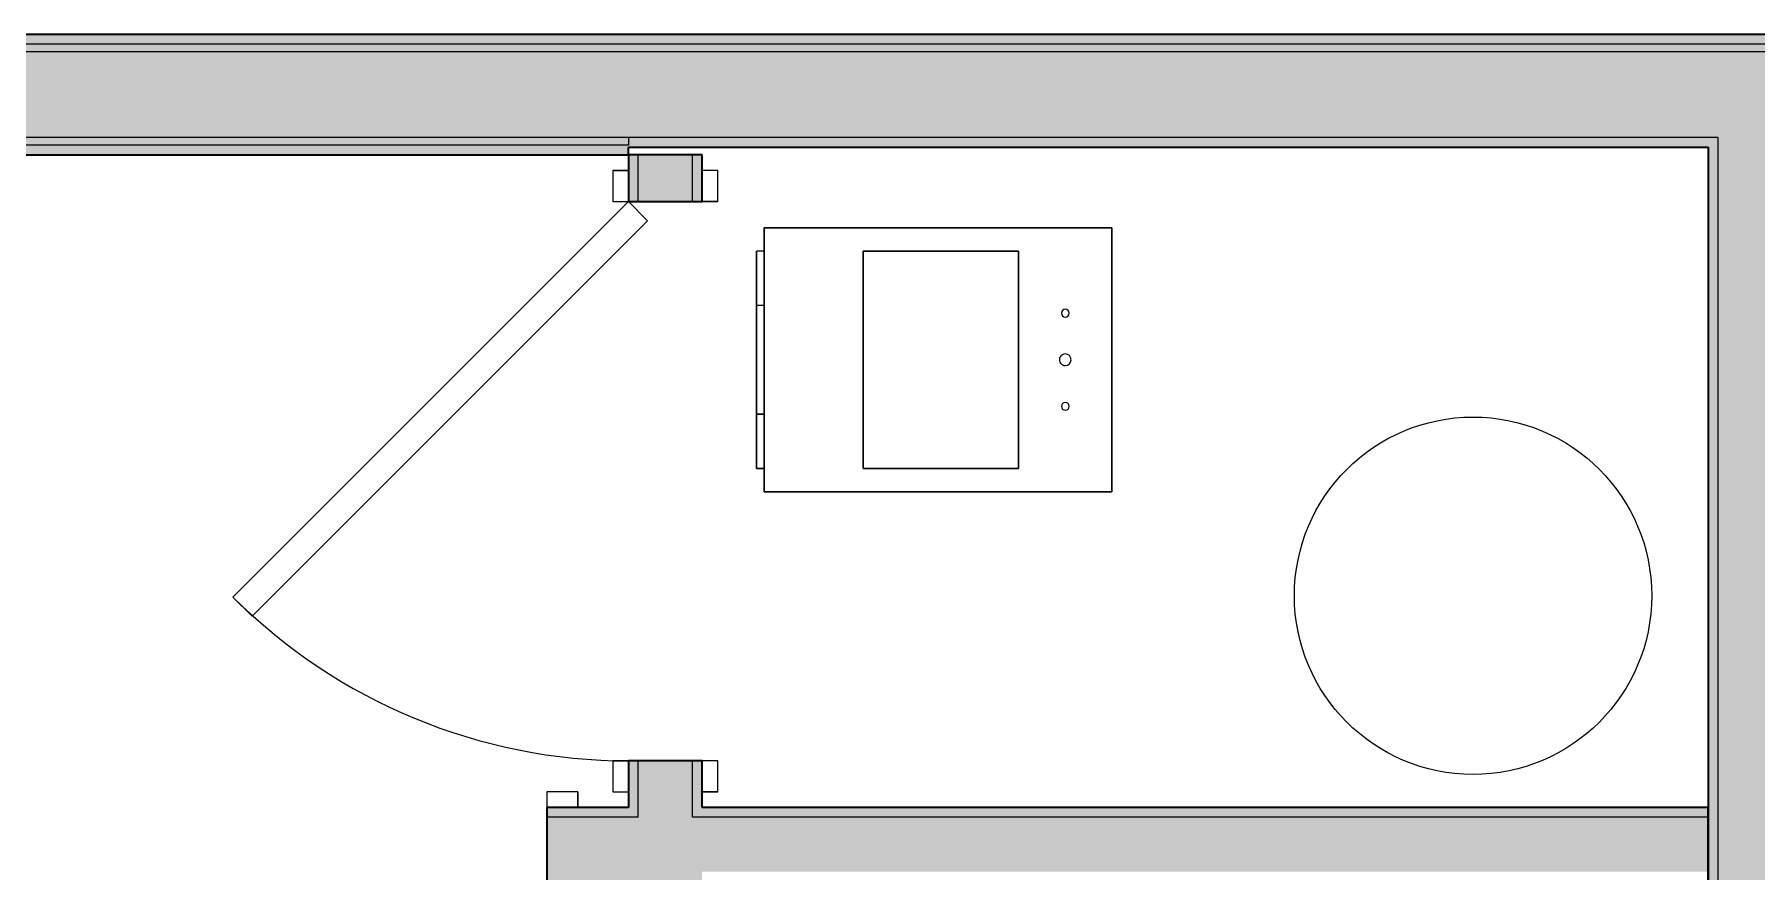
# Model space of a CAD drawing. Header units: inches. Extents: x 6 to 8416, y -388 to 6104.
# Drawn here: x 6019.9 to 6130.8, y 1453.3 to 1507.2 of the extents above; entities that cross this region are included whole.
import ezdxf

# ---------------------------------------------------------------- set-up
doc = ezdxf.new("R2010")
doc.units = ezdxf.units.IN
doc.header["$MEASUREMENT"] = 0
for name, color, linetype, lineweight in [('A-DOOR', 31, 'Continuous', 18), ('A-DOOR-FRAM', 31, 'Continuous', 25), ('A-GENM', 13, 'Continuous', 18), ('A-ROOM', 32, 'Continuous', 13), ('A-WALL', 113, 'Continuous', 25), ('A-WALL-PATT', 111, 'Continuous', 35), ('I-WALL', 2, 'Continuous', 25), ('M-EQPM', 50, 'Continuous', 18)]:
    doc.layers.add(name, color=color, linetype=linetype, lineweight=lineweight)

# ---------------------------------------------------------------- blocks, each defined once
blk = doc.blocks.new('Unit-Single-Flush-ICC ADA-AM - 36_ x 84_-NR _U-BE _ BED_-6494243-LEVEL 3 - PLAN Copy 1 Copy 1')
at = {"layer": 'A-DOOR'}
for p, q in [((16.25, 38.38), (18, 38.38)), ((16.25, 2.37), (16.25, 38.38)), ((18, 2.37), (18, 38.38)), ((16.25, 2.37), (18, 2.37))]:
    blk.add_line(p, q, dxfattribs=at)
at = {"layer": 'A-DOOR', "lineweight": 9}
blk.add_arc((18, 2.37), 36, 90, 180, dxfattribs=at)
at = {"layer": 'A-DOOR-FRAM'}
for p, q in [((-18, 3.37), (-20, 3.37)), ((-20, 3.37), (-20, 2.37)), ((-18, 2.37), (-18, 3.37)), ((20, 3.37), (18, 3.37)), ((18, 3.37), (18, 2.37)), ((20, 2.37), (20, 3.37)), ((-20, 2.37), (-18, 2.37)), ((18, 2.37), (20, 2.37)), ((-18, -2.38), (-20, -2.38)), ((-20, -2.38), (-20, -3.38)), ((-18, -3.38), (-18, -2.38)), ((20, -2.38), (18, -2.38)), ((18, -2.38), (18, -3.38)), ((20, -3.38), (20, -2.38)), ((-20, -3.38), (-18, -3.38)), ((18, -3.38), (20, -3.38))]:
    blk.add_line(p, q, dxfattribs=at)
at = {"layer": 'A-DOOR-FRAM', "lineweight": 18}
for p, q in [((-18, 3.37), (-20, 3.37)), ((-20, 3.37), (-20, 2.37)), ((-18, 3.37), (-18, 2.37)), ((20, 3.37), (18, 3.37)), ((18, 3.37), (18, 2.37)), ((20, 3.37), (20, 2.37)), ((-20, 2.37), (-18, 2.37)), ((18, 2.37), (20, 2.37)), ((-20, -3.38), (-20, -2.38)), ((-18, -2.38), (-20, -2.38)), ((-18, -3.38), (-18, -2.38)), ((18, -3.38), (18, -2.38)), ((20, -2.38), (18, -2.38)), ((20, -3.38), (20, -2.38)), ((-20, -3.38), (-18, -3.38)), ((18, -3.38), (20, -3.38))]:
    blk.add_line(p, q, dxfattribs=at)
blk = doc.blocks.new('Unit-Single-Flush-ICC ADA-AM - 36_ x 84_-NR _U-M _ Maintenance_Utility Only_-V862-LEVEL 3 - PLAN Copy 1 Copy 1')
at = {"layer": 'A-DOOR'}
for p, q in [((-8.69, 26.59), (-7.46, 27.83)), ((18, 2.37), (-7.46, 27.83)), ((16.76, 1.14), (-8.69, 26.59)), ((16.76, 1.14), (18, 2.37))]:
    blk.add_line(p, q, dxfattribs=at)
at = {"layer": 'A-DOOR', "lineweight": 9}
blk.add_arc((18, 2.37), 36, 135, 180, dxfattribs=at)
at = {"layer": 'A-DOOR-FRAM'}
for p, q in [((-18, 3.37), (-20, 3.37)), ((-20, 3.37), (-20, 2.37)), ((-18, 2.37), (-18, 3.37)), ((20, 3.37), (18, 3.37)), ((18, 3.37), (18, 2.37)), ((20, 2.37), (20, 3.37)), ((-20, 2.37), (-18, 2.37)), ((18, 2.37), (20, 2.37)), ((-18, -2.38), (-20, -2.38)), ((-20, -2.38), (-20, -3.38)), ((-18, -3.38), (-18, -2.38)), ((20, -2.38), (18, -2.38)), ((18, -2.38), (18, -3.38)), ((20, -3.38), (20, -2.38)), ((-20, -3.38), (-18, -3.38)), ((18, -3.38), (20, -3.38))]:
    blk.add_line(p, q, dxfattribs=at)
at = {"layer": 'A-DOOR-FRAM', "lineweight": 18}
for p, q in [((-18, 3.37), (-20, 3.37)), ((-20, 3.37), (-20, 2.37)), ((-18, 3.37), (-18, 2.37)), ((20, 3.37), (18, 3.37)), ((18, 3.37), (18, 2.37)), ((20, 3.37), (20, 2.37)), ((-20, 2.37), (-18, 2.37)), ((18, 2.37), (20, 2.37)), ((-20, -3.38), (-20, -2.38)), ((-18, -2.38), (-20, -2.38)), ((-18, -3.38), (-18, -2.38)), ((18, -3.38), (18, -2.38)), ((20, -2.38), (18, -2.38)), ((20, -3.38), (20, -2.38)), ((-20, -3.38), (-18, -3.38)), ((18, -3.38), (20, -3.38))]:
    blk.add_line(p, q, dxfattribs=at)
blk = doc.blocks.new('PL Water Heater-IL - 40 Gallon-2491747-LEVEL 3 - PLAN Copy 1 Copy 1')
at = {"layer": 'M-EQPM'}
blk.add_circle((0, 0), 11.5, dxfattribs=at)
blk = doc.blocks.new('ME Fan Coil Unit - Vertical - Stack-IL - 300 CFM-V661-LEVEL 3 - PLAN Copy 1 Copy 1')
at = {"layer": 'A-GENM'}
for p, q in [((1.5, -0.5), (5, -0.5)), ((1.5, -0.5), (5, -0.5)), ((1.5, -0.5), (5, -0.5)), ((1.5, -0.5), (5, -0.5)), ((1.5, -0.5), (5, -0.5)), ((1.5, -0.5), (5, -0.5)), ((1.5, -0.5), (5, -0.5)), ((1.5, -0.5), (5, -0.5)), ((1.5, -0.5), (5, -0.5)), ((1.5, -0.5), (5, -0.5)), ((1.5, -0.5), (5, -0.5)), ((1.5, -0.5), (5, -0.5)), ((1.5, -0.5), (5, -0.5)), ((1.5, -0.5), (5, -0.5)), ((1.5, -0.5), (5, -0.5)), ((1.5, -0.5), (5, -0.5)), ((1.5, -0.5), (5, -0.5)), ((1.5, -0.5), (5, -0.5)), ((1.5, -0.5), (5, -0.5)), ((1.5, -0.5), (5, -0.5)), ((1.5, -0.5), (5, -0.5)), ((1.5, -0.5), (5, -0.5)), ((1.5, -0.5), (5, -0.5)), ((5, -0.5), (12, -0.5)), ((5, -0.5), (12, -0.5)), ((5, -0.5), (12, -0.5)), ((5, -0.5), (12, -0.5)), ((5, -0.5), (12, -0.5)), ((5, -0.5), (12, -0.5)), ((5, -0.5), (12, -0.5)), ((5, -0.5), (12, -0.5)), ((5, -0.5), (12, -0.5)), ((5, -0.5), (12, -0.5)), ((5, -0.5), (12, -0.5)), ((5, -0.5), (12, -0.5)), ((5, -0.5), (12, -0.5)), ((5, -0.5), (12, -0.5)), ((5, -0.5), (12, -0.5)), ((5, -0.5), (12, -0.5)), ((5, -0.5), (12, -0.5)), ((5, -0.5), (12, -0.5)), ((5, -0.5), (12, -0.5)), ((5, -0.5), (12, -0.5)), ((5, -0.5), (12, -0.5)), ((5, -0.5), (12, -0.5)), ((5, -0.5), (12, -0.5)), ((12, -0.5), (15.5, -0.5)), ((12, -0.5), (15.5, -0.5)), ((12, -0.5), (15.5, -0.5)), ((12, -0.5), (15.5, -0.5)), ((12, -0.5), (15.5, -0.5)), ((12, -0.5), (15.5, -0.5)), ((12, -0.5), (15.5, -0.5)), ((12, -0.5), (15.5, -0.5)), ((12, -0.5), (15.5, -0.5)), ((12, -0.5), (15.5, -0.5)), ((12, -0.5), (15.5, -0.5)), ((12, -0.5), (15.5, -0.5)), ((12, -0.5), (15.5, -0.5)), ((12, -0.5), (15.5, -0.5)), ((12, -0.5), (15.5, -0.5)), ((12, -0.5), (15.5, -0.5)), ((12, -0.5), (15.5, -0.5)), ((12, -0.5), (15.5, -0.5)), ((12, -0.5), (15.5, -0.5)), ((12, -0.5), (15.5, -0.5)), ((12, -0.5), (15.5, -0.5)), ((12, -0.5), (15.5, -0.5)), ((12, -0.5), (15.5, -0.5))]:
    blk.add_line(p, q, dxfattribs=at)
at = {"layer": 'M-EQPM'}
for p, q in [((17, 22.375), (0, 22.375)), ((0, 22.375), (0, 0)), ((0, 0), (0, 22.375)), ((0, 22.375), (17, 22.375)), ((17, 0), (17, 22.375)), ((17, 22.375), (17, 0)), ((1.5, 16.375), (15.5, 16.375)), ((1.5, 6.375), (1.5, 16.375)), ((15.5, 16.375), (1.5, 16.375)), ((1.5, 16.375), (1.5, 6.375)), ((15.5, 16.375), (15.5, 6.375)), ((15.5, 6.375), (15.5, 16.375)), ((15.5, 6.375), (1.5, 6.375)), ((1.5, 6.375), (15.5, 6.375)), ((0, 0), (17, 0)), ((1.5, 0), (0, 0)), ((5, 0), (1.5, 0)), ((1.5, 0), (15.5, 0)), ((15.5, 0), (1.5, 0)), ((5, 0), (1.5, 0)), ((1.5, 0), (5, 0)), ((1.5, 0), (1.5, -0.5)), ((1.5, 0), (1.5, -0.5)), ((1.5, 0), (1.5, -0.5)), ((1.5, 0), (1.5, -0.5)), ((15.5, -0.5), (1.5, -0.5)), ((1.5, -0.5), (15.5, -0.5)), ((5, -0.5), (1.5, -0.5)), ((1.5, -0.5), (5, -0.5)), ((12, 0), (5, 0)), ((5, 0), (12, 0)), ((12, 0), (5, 0)), ((12, 0), (5, 0)), ((5, 0), (12, 0)), ((5, 0), (5, -0.5)), ((5, 0), (5, -0.5)), ((12, -0.5), (5, -0.5)), ((5, -0.5), (12, -0.5)), ((12, -0.5), (5, -0.5)), ((5, -0.5), (12, -0.5)), ((15.5, 0), (12, 0)), ((15.5, 0), (12, 0)), ((12, 0), (15.5, 0)), ((12, -0.5), (12, 0)), ((12, 0), (12, -0.5)), ((15.5, -0.5), (12, -0.5)), ((12, -0.5), (15.5, -0.5)), ((17, 0), (15.5, 0)), ((15.5, -0.5), (15.5, 0)), ((15.5, 0), (15.5, -0.5)), ((15.5, -0.5), (15.5, 0)), ((15.5, 0), (15.5, -0.5))]:
    blk.add_line(p, q, dxfattribs=at)
for centre, radius, start, end in [((5.5, 19.375), 0.25, 0, 180), ((5.5, 19.375), 0.25, 0, 180), ((5.5, 19.375), 0.25, 180, 360), ((5.5, 19.375), 0.25, 180, 360), ((8.5, 19.375), 0.375, 0, 180), ((8.5, 19.375), 0.375, 0, 180), ((8.5, 19.375), 0.375, 180, 240), ((8.5, 19.375), 0.375, 180, 240), ((8.5, 19.375), 0.375, 240, 255), ((8.5, 19.375), 0.375, 240, 255), ((8.5, 19.375), 0.375, 255, 360), ((8.5, 19.375), 0.375, 255, 360), ((11.5, 19.375), 0.25, 0, 180), ((11.5, 19.375), 0.25, 0, 180), ((11.5, 19.375), 0.25, 180, 360), ((11.5, 19.375), 0.25, 180, 360)]:
    blk.add_arc(centre, radius, start, end, dxfattribs=at)

msp = doc.modelspace()

# ---------------------------------------------------------------- hatches: boundary and pattern name
at = {"layer": 'A-WALL-PATT'}
h = msp.add_hatch(color=10, dxfattribs=at)
h.paths.add_polyline_path([(6058.16533733, 1506.56077679), (6058.16533733, 1507.18577679), (5947.91533733, 1507.02996842), (5947.91533733, 1506.56077679), (6029.40053685, 1506.56077679)])
h.paths.add_polyline_path([(5940.41533733, 1506.56077679), (5940.41533733, 1507.18577679), (5609.29033733, 1507.18577679), (5609.29033733, 1506.56077679), (5894.43053685, 1506.56077679)])
for points in [[(6287.04033733, 1506.56077679), (6287.04033733, 1507.18577679), (6058.16533733, 1507.18577679), (6058.16533733, 1506.56077679), (6282.46928685, 1506.56077679)], [(6058.16533733, 1500.06077679), (6058.16533733, 1500.56077679), (5615.91533733, 1500.56077679), (5615.91533733, 1500.06077679), (6029.40053685, 1500.06077679)], [(6127.66533733, 1342.68577679), (6128.29033733, 1342.68577679), (6128.29033733, 1499.93577679), (6127.66533733, 1499.93577679), (6127.66533733, 1354.56256081)]]:
    msp.add_hatch(color=10, dxfattribs=at).paths.add_polyline_path(points)
at = {"layer": 'A-WALL-PATT', "lineweight": 25}
msp.add_hatch(color=10, dxfattribs=at).paths.add_polyline_path([(6058.16533733, 1499.43577679), (6058.16533733, 1500.06077679), (5615.91533733, 1500.06077679), (5615.91533733, 1499.43577679), (6029.40053685, 1499.43577679)])
h = msp.add_hatch(color=10, dxfattribs=at)
h.paths.add_polyline_path([(6265.59803685, 1499.93577679), (6287.04033733, 1500.06077679), (6287.04033733, 1500.56077679), (6138.29033733, 1500.56077679), (6138.29033733, 1499.93577679), (6248.72678685, 1499.93577679)])
h.paths.add_polyline_path([(6128.29033733, 1499.93577679), (6128.29033733, 1500.56077679), (6058.16533733, 1500.56077679), (6058.16533733, 1499.93577679), (6127.66533733, 1499.93577679)])
at = {"layer": 'A-WALL-PATT', "lineweight": 25, "transparency": 33554560}
h = msp.add_hatch(color=10, dxfattribs=at)
h.paths.add_polyline_path([(6058.79033733, 1314.56077679), (6058.79033733, 1353.43577679), (6058.16533733, 1353.43577679), (6058.16533733, 1314.56077679)])
h.paths.add_polyline_path([(6058.16533733, 1389.43577679), (6058.79033733, 1389.43577679), (6058.79033733, 1453.31077679), (6058.16533733, 1453.31077679), (6058.16533733, 1393.92606081)])
h.paths.add_polyline_path([(6058.16533733, 1456.81077679), (6058.79033733, 1456.81077679), (6058.79033733, 1460.43577679), (6058.16533733, 1460.43577679), (6058.16533733, 1457.43577679)])
h.paths.add_polyline_path([(6058.79033733, 1496.43577679), (6058.79033733, 1499.43577679), (6058.16533733, 1499.43577679), (6058.16533733, 1496.43577679)])
at = {"layer": 'A-WALL-PATT', "transparency": 33554560}
h = msp.add_hatch(color=10, dxfattribs=at)
h.paths.add_polyline_path([(6062.29033733, 1318.68577679), (6062.91533733, 1318.68577679), (6062.91533733, 1343.31077679), (6062.29033733, 1343.31077679)])
h.paths.add_polyline_path([(6062.29033733, 1346.81077679), (6062.91533733, 1346.81077679), (6062.91533733, 1353.43577679), (6062.29033733, 1353.43577679)])
h.paths.add_polyline_path([(6062.29033733, 1389.43577679), (6062.91533733, 1389.43577679), (6062.91533733, 1453.31077679), (6062.29033733, 1453.31077679), (6062.29033733, 1393.92606081)])
h.paths.add_polyline_path([(6062.29033733, 1456.81077679), (6062.91533733, 1456.81077679), (6062.91533733, 1460.43577679), (6062.29033733, 1460.43577679)])
h.paths.add_polyline_path([(6062.29033733, 1496.43577679), (6062.91533733, 1496.43577679), (6062.91533733, 1499.43577679), (6062.29033733, 1499.43577679)])
h = msp.add_hatch(color=10, dxfattribs=at)
h.paths.add_polyline_path([(6052.91533733, 1456.81077679), (6058.16533733, 1456.81077679), (6058.16533733, 1457.43577679), (6052.91533733, 1457.43577679)])
h.paths.add_polyline_path([(6016.91533733, 1456.81077679), (6016.91533733, 1457.43577679), (6011.66533733, 1457.43577679), (6011.66533733, 1456.81077679)])
msp.add_hatch(color=10, dxfattribs=at).paths.add_polyline_path([(6062.91533733, 1456.81077679), (6127.66533733, 1456.81077679), (6127.66533733, 1457.43577679), (6062.91533733, 1457.43577679)])
at = {"layer": 'A-WALL-PATT', "lineweight": 25, "transparency": 33554560}
h = msp.add_hatch(color=10, dxfattribs=at)
h.paths.add_polyline_path([(6016.91533733, 1452.68577679), (6016.91533733, 1453.31077679), (6011.66533733, 1453.31077679), (6011.66533733, 1452.68577679), (6012.52928685, 1452.68577679)])
h.paths.add_polyline_path([(6058.16533733, 1452.68577679), (6058.16533733, 1453.31077679), (6052.91533733, 1453.31077679), (6052.91533733, 1452.68577679)])
at = {"layer": 'I-WALL'}
h = msp.add_hatch(color=10, dxfattribs=at)
h.paths.add_polyline_path([(6029.40053685, 1506.06077679), (6058.16533733, 1506.06077679), (6058.16533733, 1506.56077679), (5947.91533733, 1506.56077679), (5947.91533733, 1506.06077679), (5961.91553685, 1506.06077679)])
h.paths.add_polyline_path([(5940.41533733, 1506.06077679), (5940.41533733, 1506.56077679), (5609.79033733, 1506.56077679), (5609.79033733, 1506.06077679), (5894.43053685, 1506.06077679)])
for points in [[(6282.46928685, 1506.06077679), (6287.04033733, 1506.06077679), (6287.04033733, 1506.56077679), (6058.16533733, 1506.56077679), (6058.16533733, 1506.06077679), (6265.59803685, 1506.06077679)], [(6029.40053685, 1500.56077679), (6058.16533733, 1500.56077679), (6058.16533733, 1506.06077679), (5947.91533733, 1506.06077679), (5947.91533733, 1503.18577679), (5940.41533733, 1503.18577679), (5940.41533733, 1506.06077679), (5615.29033733, 1506.06077679), (5615.29033733, 1500.56077679), (5961.91553685, 1500.56077679)], [(6287.04033733, 1500.56077679), (6287.04033733, 1506.06077679), (6058.16533733, 1506.06077679), (6058.16533733, 1500.56077679), (6282.46928685, 1500.56077679)], [(6130.29033733, 1342.68577679), (6133.79033733, 1342.68577679), (6133.79033733, 1500.56077679), (6128.29033733, 1500.56077679), (6128.29033733, 1342.68577679), (6129.79033733, 1342.68577679)]]:
    msp.add_hatch(color=10, dxfattribs=at).paths.add_polyline_path(points)
at = {"layer": 'I-WALL', "transparency": 33554560}
h = msp.add_hatch(color=10, dxfattribs=at)
h.paths.add_polyline_path([(6058.79033733, 1318.06077679), (6062.29033733, 1318.06077679), (6062.29033733, 1353.43577679), (6058.79033733, 1353.43577679), (6058.79033733, 1318.68577679)])
h.paths.add_polyline_path([(6062.29033733, 1389.43577679), (6062.29033733, 1460.43577679), (6058.79033733, 1460.43577679), (6058.79033733, 1389.43577679)])
h.paths.add_polyline_path([(6062.29033733, 1496.43577679), (6062.29033733, 1499.43577679), (6058.79033733, 1499.43577679), (6058.79033733, 1496.43577679)])
h = msp.add_hatch(color=10, dxfattribs=at)
h.paths.add_polyline_path([(6016.91533733, 1453.31077679), (6016.91533733, 1456.81077679), (6011.04033733, 1456.81077679), (6011.04033733, 1453.31077679), (6011.66533733, 1453.31077679)])
h.paths.add_polyline_path([(6058.16533733, 1453.31077679), (6058.79033733, 1453.31077679), (6058.79033733, 1456.81077679), (6052.91533733, 1456.81077679), (6052.91533733, 1453.31077679)])
msp.add_hatch(color=10, dxfattribs=at).paths.add_polyline_path([(6062.29033733, 1453.31077679), (6127.66533733, 1453.31077679), (6127.66533733, 1456.81077679), (6062.29033733, 1456.81077679)])

# ---------------------------------------------------------------- linework, layer by layer
at = {"layer": 'A-ROOM', "lineweight": 9, "flags": 128}
msp.add_lwpolyline([(5517.16533733, 950.68577679), (5517.16533733, 1329.68577679), (5517.16533733, 1374.56077679), (5517.16533733, 1507.18577679), (5612.29033733, 1507.18577679), (6058.16533733, 1507.18577679), (6133.29033733, 1507.18577679), (6196.26633733, 1507.18577679), (6208.31433733, 1507.18577679), (6287.04033733, 1507.18577679), (6553.41533733, 1507.18577679), (6623.91533733, 1507.18577679), (6684.85253134, 1507.18577679), (6691.72814332, 1507.18577679), (6769.04033733, 1507.18577679), (6953.66533733, 1507.18577679), (7039.41533733, 1507.18577679), (7109.91533733, 1507.18577679), (7146.66533733, 1507.18577679), (7492.29033733, 1507.18577679)], dxfattribs=at)
msp.add_lwpolyline([(5809.54033733, 923.68577679), (5809.54033733, 1274.81077679), (5877.04033733, 1274.81077679), (5877.04033733, 1214.81077679), (6129.16533733, 1214.81077679), (6129.16533733, 1342.68577679), (6127.66533733, 1342.68577679), (6127.66533733, 1499.93577679), (6058.16533733, 1499.93577679), (6058.16533733, 1499.43577679), (5615.91533733, 1499.43577679), (5615.91533733, 1370.93577679), (5524.41533733, 1370.93577679), (5524.41533733, 1329.68577679), (5524.91533733, 1329.68577679), (5524.91533733, 953.68577679), (5571.66533733, 953.68577679), (5571.66533733, 926.18577679), (5681.66533733, 926.18577679), (5681.66533733, 923.68577679)], close=True, dxfattribs=at)
at = {"layer": 'A-WALL', "lineweight": 9}
for p, q in [((6291.41533733, 1506.56077679), (5947.91533733, 1506.56077679)), ((6291.41533733, 1506.06077679), (5947.91533733, 1506.06077679)), ((6128.29033733, 1500.56077679), (5615.29033733, 1500.56077679)), ((6058.16533733, 1500.06077679), (5615.91533733, 1500.06077679)), ((6058.16533733, 1500.56077679), (6058.16533733, 1500.06077679)), ((6128.29033733, 1500.56077679), (6128.29033733, 1342.68577679)), ((6058.79033733, 1496.43577679), (6058.79033733, 1499.43577679)), ((6062.29033733, 1496.43577679), (6062.29033733, 1499.43577679)), ((6058.79033733, 1456.81077679), (6058.79033733, 1460.43577679)), ((6062.29033733, 1456.81077679), (6062.29033733, 1460.43577679)), ((6058.79033733, 1456.81077679), (6052.91533733, 1456.81077679)), ((6127.66533733, 1456.81077679), (6062.29033733, 1456.81077679))]:
    msp.add_line(p, q, dxfattribs=at)
at = {"layer": 'I-WALL', "lineweight": 35}
for p, q in [((6291.41533733, 1507.18577679), (5947.91533733, 1507.18577679)), ((6058.16533733, 1499.93577679), (6127.66533733, 1499.93577679)), ((6058.16533733, 1499.43577679), (6058.16533733, 1499.93577679)), ((6127.66533733, 1499.93577679), (6127.66533733, 1342.68577679)), ((5615.91533733, 1499.43577679), (6058.16533733, 1499.43577679)), ((6058.16533733, 1499.43577679), (6058.16533733, 1496.43577679)), ((6062.91533733, 1499.43577679), (6058.16533733, 1499.43577679)), ((6062.91533733, 1496.43577679), (6062.91533733, 1499.43577679)), ((6058.16533733, 1496.43577679), (6062.91533733, 1496.43577679)), ((6058.16533733, 1460.43577679), (6058.16533733, 1457.43577679)), ((6062.91533733, 1460.43577679), (6058.16533733, 1460.43577679)), ((6062.91533733, 1457.43577679), (6062.91533733, 1460.43577679)), ((6058.16533733, 1457.43577679), (6052.91533733, 1457.43577679)), ((6052.91533733, 1457.43577679), (6052.91533733, 1452.68577679)), ((6127.66533733, 1457.43577679), (6062.91533733, 1457.43577679)), ((6127.66533733, 1452.68577679), (6127.66533733, 1457.43577679))]:
    msp.add_line(p, q, dxfattribs=at)

# ---------------------------------------------------------------- block references
at = {"layer": 'A-DOOR'}
for name, p, rotation in [('Unit-Single-Flush-ICC ADA-AM - 36_ x 84_-NR _U-M _ Maintenance_Utility Only_-V862-LEVEL 3 - PLAN Copy 1 Copy 1', (6060.54033733, 1478.43577679), 90.00000000000007), ('Unit-Single-Flush-ICC ADA-AM - 36_ x 84_-NR _U-BE _ BED_-6494243-LEVEL 3 - PLAN Copy 1 Copy 1', (6034.91533733, 1455.06077679), 180)]:
    msp.add_blockref(name, p, dxfattribs=dict(at, rotation=rotation))
at = {"layer": 'M-EQPM'}
for name, p, rotation in [('ME Fan Coil Unit - Vertical - Stack-IL - 300 CFM-V661-LEVEL 3 - PLAN Copy 1 Copy 1', (6066.91533733, 1494.74827679), 270.0000000000003), ('PL Water Heater-IL - 40 Gallon-2491747-LEVEL 3 - PLAN Copy 1 Copy 1', (6112.54033733, 1471.06077679), 180)]:
    msp.add_blockref(name, p, dxfattribs=dict(at, rotation=rotation))

doc.saveas('drawing.dxf')
